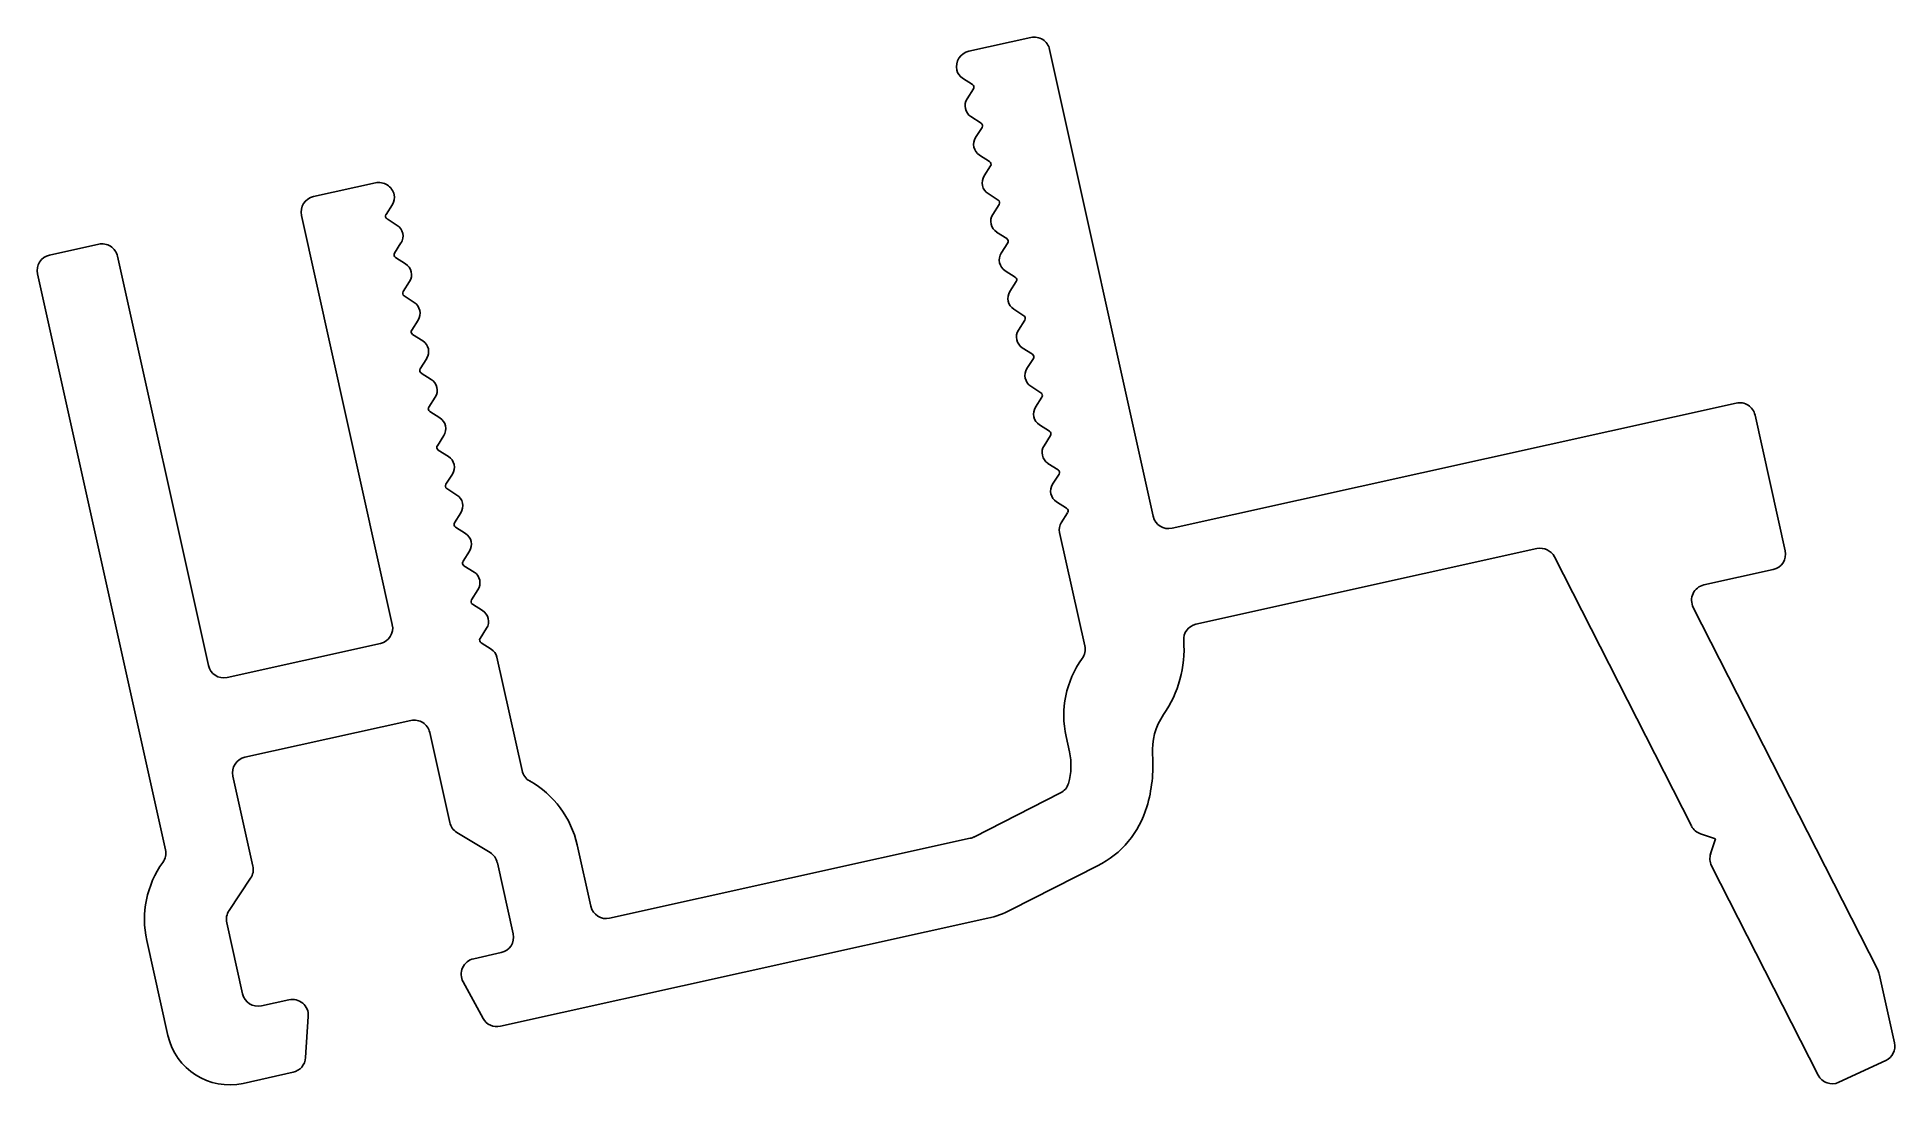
# Model space of a CAD drawing. Extents: x -15.6 to 13.8, y 0.4 to 17.
import ezdxf

# ---------------------------------------------------------------- set-up
doc = ezdxf.new("R2010")
doc.units = 0
doc.layers.add('-FRAME', color=152, linetype='CONTINUOUS')

msp = doc.modelspace()

# ---------------------------------------------------------------- linework, layer by layer
at = {"layer": '-FRAME', "color": 7}
for p, q in [((-0.859, 16.769), (0.127, 16.988)), ((0.425, 16.798), (2.07, 9.382)), ((-0.8, 16.241), (-0.96, 16.344)), ((-0.886, 16.012), (-0.784, 16.172)), ((-0.664, 15.629), (-0.824, 15.732)), ((-0.751, 15.4), (-0.648, 15.56)), ((-0.528, 15.017), (-0.688, 15.12)), ((-0.615, 14.788), (-0.513, 14.948)), ((-11.262, 14.461), (-10.279, 14.679)), ((-0.392, 14.405), (-0.552, 14.508)), ((-10.01, 7.661), (-11.452, 14.163)), ((-10.008, 14.336), (-10.11, 14.176)), ((-0.479, 14.176), (-0.377, 14.336)), ((-10.094, 14.107), (-9.934, 14.004)), ((-0.256, 13.793), (-0.417, 13.895)), ((-15.452, 13.531), (-14.671, 13.704)), ((-9.872, 13.724), (-9.974, 13.564)), ((-0.343, 13.564), (-0.241, 13.724)), ((-14.373, 13.514), (-12.93, 7.013)), ((-9.959, 13.494), (-9.798, 13.392)), ((-0.12, 13.181), (-0.281, 13.283)), ((-13.612, 4.085), (-15.642, 13.233)), ((-9.736, 13.112), (-9.838, 12.951)), ((-0.207, 12.952), (-0.105, 13.112)), ((-9.823, 12.882), (-9.662, 12.78)), ((-9.6, 12.5), (-9.702, 12.339)), ((0.015, 12.569), (-0.145, 12.671)), ((-0.071, 12.34), (0.031, 12.5)), ((-9.687, 12.27), (-9.527, 12.168)), ((-9.464, 11.888), (-9.567, 11.727)), ((0.151, 11.957), (-0.009, 12.059)), ((0.064, 11.728), (0.166, 11.888)), ((-9.551, 11.658), (-9.391, 11.556)), ((-9.329, 11.276), (-9.431, 11.115)), ((0.287, 11.345), (0.127, 11.447)), ((0.2, 11.116), (0.302, 11.276)), ((-9.415, 11.046), (-9.255, 10.944)), ((2.369, 9.192), (11.325, 11.18)), ((11.623, 10.99), (12.101, 8.834)), ((-9.193, 10.664), (-9.295, 10.503)), ((0.423, 10.733), (0.262, 10.835)), ((0.336, 10.504), (0.438, 10.664)), ((-9.28, 10.434), (-9.119, 10.332)), ((-9.057, 10.052), (-9.159, 9.891)), ((0.559, 10.121), (0.398, 10.223)), ((0.472, 9.892), (0.574, 10.052)), ((-9.144, 9.822), (-8.983, 9.72)), ((-8.921, 9.44), (-9.023, 9.279)), ((0.694, 9.509), (0.534, 9.611)), ((0.608, 9.28), (0.71, 9.44)), ((-9.008, 9.21), (-8.848, 9.108)), ((0.982, 7.324), (0.581, 9.127)), ((8.161, 8.869), (2.748, 7.668)), ((-8.785, 8.828), (-8.887, 8.667)), ((-8.872, 8.598), (-8.712, 8.496)), ((10.613, 4.463), (8.438, 8.739)), ((11.911, 8.536), (10.811, 8.292)), ((-8.65, 8.216), (-8.752, 8.055)), ((-8.736, 7.986), (-8.576, 7.884)), ((10.642, 7.934), (13.571, 2.176)), ((-8.514, 7.604), (-8.616, 7.443)), ((-8.601, 7.374), (-8.44, 7.272)), ((-12.632, 6.823), (-10.199, 7.362)), ((-8.351, 7.145), (-7.951, 5.342)), ((-9.714, 6.138), (-12.35, 5.554)), ((-9.099, 4.519), (-9.416, 5.949)), ((0.741, 5.642), (0.687, 5.884)), ((-12.54, 5.255), (-12.223, 3.826)), ((-0.778, 4.288), (0.596, 4.987)), ((-8.457, 4.04), (-8.984, 4.36)), ((-7.074, 4.162), (-6.858, 3.187)), ((-6.56, 2.997), (-0.838, 4.267)), ((10.996, 4.261), (10.758, 4.338)), ((10.918, 4.023), (10.996, 4.261)), ((-8.092, 2.75), (-8.342, 3.88)), ((-12.259, 3.633), (-12.602, 3.12)), ((1.186, 3.829), (-0.189, 3.129)), ((12.626, 0.505), (10.933, 3.832)), ((-0.556, 2.998), (-8.295, 1.281)), ((-12.638, 2.927), (-12.387, 1.796)), ((-13.572, 1.134), (-13.907, 2.646)), ((-8.718, 2.354), (-8.281, 2.451)), ((13.592, 2.117), (13.836, 1.017)), ((-8.569, 1.405), (-8.886, 1.985)), ((-12.089, 1.606), (-11.652, 1.703)), ((-11.344, 1.439), (-11.386, 0.783)), ((13.697, 0.736), (12.953, 0.392)), ((-11.584, 0.551), (-12.379, 0.374))]:
    msp.add_line(p, q, dxfattribs=at)
for centre, radius, start, end in [((0.181, 16.744), 0.25, 12.5112, 102.5112), ((-0.805, 16.525), 0.25, 102.5112, 192.5112), ((-0.851, 16.515), 0.203, 192.5112, 237.5112), ((-0.826, 16.199), 0.05, 327.5112, 57.5112), ((-0.715, 15.903), 0.203, 147.5112, 192.5112), ((-0.715, 15.903), 0.203, 192.5112, 237.5112), ((-0.579, 15.291), 0.203, 147.5112, 192.5112), ((-0.691, 15.587), 0.05, 327.5112, 57.5112), ((-0.579, 15.291), 0.203, 192.5112, 237.5112), ((-0.443, 14.679), 0.203, 147.5112, 192.5112), ((-0.555, 14.975), 0.05, 327.5112, 57.5112), ((-11.208, 14.217), 0.25, 102.5112, 192.5112), ((-10.225, 14.435), 0.25, 12.5112, 102.5112), ((-10.179, 14.445), 0.203, 327.5112, 12.5112), ((-0.443, 14.679), 0.203, 192.5112, 237.5112), ((-10.068, 14.149), 0.05, 147.5112, 237.5112), ((-0.307, 14.067), 0.203, 147.5112, 192.5112), ((-0.419, 14.363), 0.05, 327.5112, 57.5112), ((-10.043, 13.833), 0.203, 12.5112, 57.5112), ((-10.043, 13.833), 0.203, 327.5112, 12.5112), ((-0.307, 14.067), 0.203, 192.5112, 237.5112), ((-14.617, 13.46), 0.25, 12.5112, 102.5112), ((-0.283, 13.751), 0.05, 327.5112, 57.5112), ((-15.398, 13.287), 0.25, 102.5112, 192.5112), ((-9.932, 13.537), 0.05, 147.5112, 237.5112), ((-9.907, 13.221), 0.203, 12.5112, 57.5112), ((-0.172, 13.455), 0.203, 147.5112, 192.5112), ((-0.172, 13.455), 0.203, 192.5112, 237.5112), ((-9.907, 13.221), 0.203, 327.5112, 12.5112), ((-0.147, 13.139), 0.05, 327.5112, 57.5112), ((-9.796, 12.925), 0.05, 147.5112, 237.5112), ((-9.772, 12.609), 0.203, 12.5112, 57.5112), ((-0.036, 12.843), 0.203, 147.5112, 192.5112), ((-0.036, 12.843), 0.203, 192.5112, 237.5112), ((-9.772, 12.609), 0.203, 327.5112, 12.5112), ((-0.012, 12.527), 0.05, 327.5112, 57.5112), ((-9.66, 12.313), 0.05, 147.5112, 237.5112), ((-9.636, 11.997), 0.203, 12.5112, 57.5112), ((0.1, 12.231), 0.203, 147.5112, 192.5112), ((0.1, 12.231), 0.203, 192.5112, 237.5112), ((-9.636, 11.997), 0.203, 327.5112, 12.5112), ((0.124, 11.915), 0.05, 327.5112, 57.5112), ((-9.524, 11.701), 0.05, 147.5112, 237.5112), ((-9.5, 11.385), 0.203, 12.5112, 57.5112), ((0.236, 11.619), 0.203, 147.5112, 192.5112), ((0.236, 11.619), 0.203, 192.5112, 237.5112), ((-9.5, 11.385), 0.203, 327.5112, 12.5112), ((0.26, 11.303), 0.05, 327.5112, 57.5112), ((-9.389, 11.089), 0.05, 147.5112, 237.5112), ((-9.364, 10.773), 0.203, 12.5112, 57.5112), ((0.372, 11.007), 0.203, 147.5112, 192.5112), ((0.372, 11.007), 0.203, 192.5112, 237.5112), ((11.379, 10.936), 0.25, 12.5112, 102.5112), ((-9.364, 10.773), 0.203, 327.5112, 12.5112), ((0.396, 10.691), 0.05, 327.5112, 57.5112), ((-9.253, 10.477), 0.05, 147.5112, 237.5112), ((-9.228, 10.161), 0.203, 12.5112, 57.5112), ((0.507, 10.395), 0.203, 147.5112, 192.5112), ((0.507, 10.395), 0.203, 192.5112, 237.5112), ((-9.228, 10.161), 0.203, 327.5112, 12.5112), ((0.532, 10.079), 0.05, 327.5112, 57.5112), ((-9.117, 9.864), 0.05, 147.5112, 237.5112), ((0.643, 9.783), 0.203, 147.5112, 192.5112), ((0.643, 9.783), 0.203, 192.5112, 237.5112), ((-9.093, 9.549), 0.203, 12.5112, 57.5112), ((-9.093, 9.549), 0.203, 327.5112, 12.5112), ((0.668, 9.467), 0.05, 327.5112, 57.5112), ((-8.981, 9.252), 0.05, 147.5112, 237.5112), ((0.779, 9.171), 0.203, 147.5112, 192.5112), ((2.314, 9.436), 0.25, 192.5112, 282.5112), ((-8.957, 8.937), 0.203, 12.5112, 57.5112), ((-8.957, 8.937), 0.203, 327.5112, 12.5112), ((8.215, 8.625), 0.25, 26.9597, 102.5112), ((-8.845, 8.64), 0.05, 147.5112, 237.5112), ((11.857, 8.78), 0.25, 282.5112, 12.5112), ((-8.821, 8.325), 0.203, 12.5112, 57.5112), ((-8.821, 8.325), 0.203, 327.5112, 12.5112), ((10.865, 8.048), 0.25, 102.5112, 206.9597), ((-8.709, 8.028), 0.05, 147.5112, 237.5112), ((-8.685, 7.713), 0.203, 12.5112, 57.5112), ((-8.685, 7.713), 0.203, 327.5112, 12.5112), ((2.802, 7.424), 0.25, 102.5112, 184.283), ((-10.254, 7.606), 0.25, 282.5112, 12.5112), ((-8.574, 7.416), 0.05, 147.5112, 237.5112), ((0.738, 7.27), 1.82, 325.2795, 4.283), ((-8.549, 7.101), 0.203, 12.5112, 57.5112), ((2.2, 6.22), 1.55, 144.3215, 192.5112), ((0.738, 7.27), 0.25, 324.3215, 12.5112), ((-12.686, 7.067), 0.25, 192.5112, 282.5112), ((3.056, 5.663), 1, 145.2795, 184.1447), ((-9.66, 5.894), 0.25, 12.5112, 102.5112), ((-0.236, 5.425), 1, 343.3761, 12.5112), ((-12.296, 5.31), 0.25, 102.5112, 192.5112), ((-7.707, 5.396), 0.25, 192.5112, 240.7009), ((-0.236, 5.425), 2.3, 343.3761, 4.1447), ((-8.588, 3.826), 1.55, 12.5112, 60.7009), ((0.483, 5.21), 0.25, 296.9597, 343.3761), ((0.483, 5.21), 1.55, 296.9597, 343.3761), ((-8.855, 4.574), 0.25, 192.5112, 238.779), ((10.835, 4.576), 0.25, 206.9597, 251.9597), ((-0.892, 4.511), 0.25, 282.5112, 296.9597), ((-12.394, 2.981), 1.55, 144.3215, 192.5112), ((-13.856, 4.031), 0.25, 324.3215, 12.5112), ((-8.587, 3.826), 0.25, 12.5112, 58.779), ((11.156, 3.946), 0.25, 161.9597, 206.9597), ((-12.467, 3.772), 0.25, 326.2434, 12.5112), ((-12.394, 2.981), 0.25, 146.2434, 192.5112), ((-6.614, 3.241), 0.25, 192.5112, 282.5112), ((-0.892, 4.511), 1.55, 282.5112, 296.9597), ((-8.336, 2.695), 0.25, 282.5112, 12.5112), ((-8.663, 2.107), 0.254, 102.5112, 208.6555), ((13.348, 2.063), 0.25, 12.5112, 26.9597), ((-12.143, 1.851), 0.25, 192.5112, 282.5112), ((-11.597, 1.455), 0.254, 356.3669, 102.5112), ((-8.349, 1.525), 0.25, 208.6555, 282.5112), ((-12.595, 1.351), 1, 192.5112, 282.5112), ((13.592, 0.963), 0.25, 294.853, 12.5112), ((-11.639, 0.799), 0.254, 282.5112, 356.3669), ((12.848, 0.618), 0.25, 206.9597, 294.853)]:
    msp.add_arc(centre, radius, start, end, dxfattribs=at)

doc.saveas('drawing.dxf')
